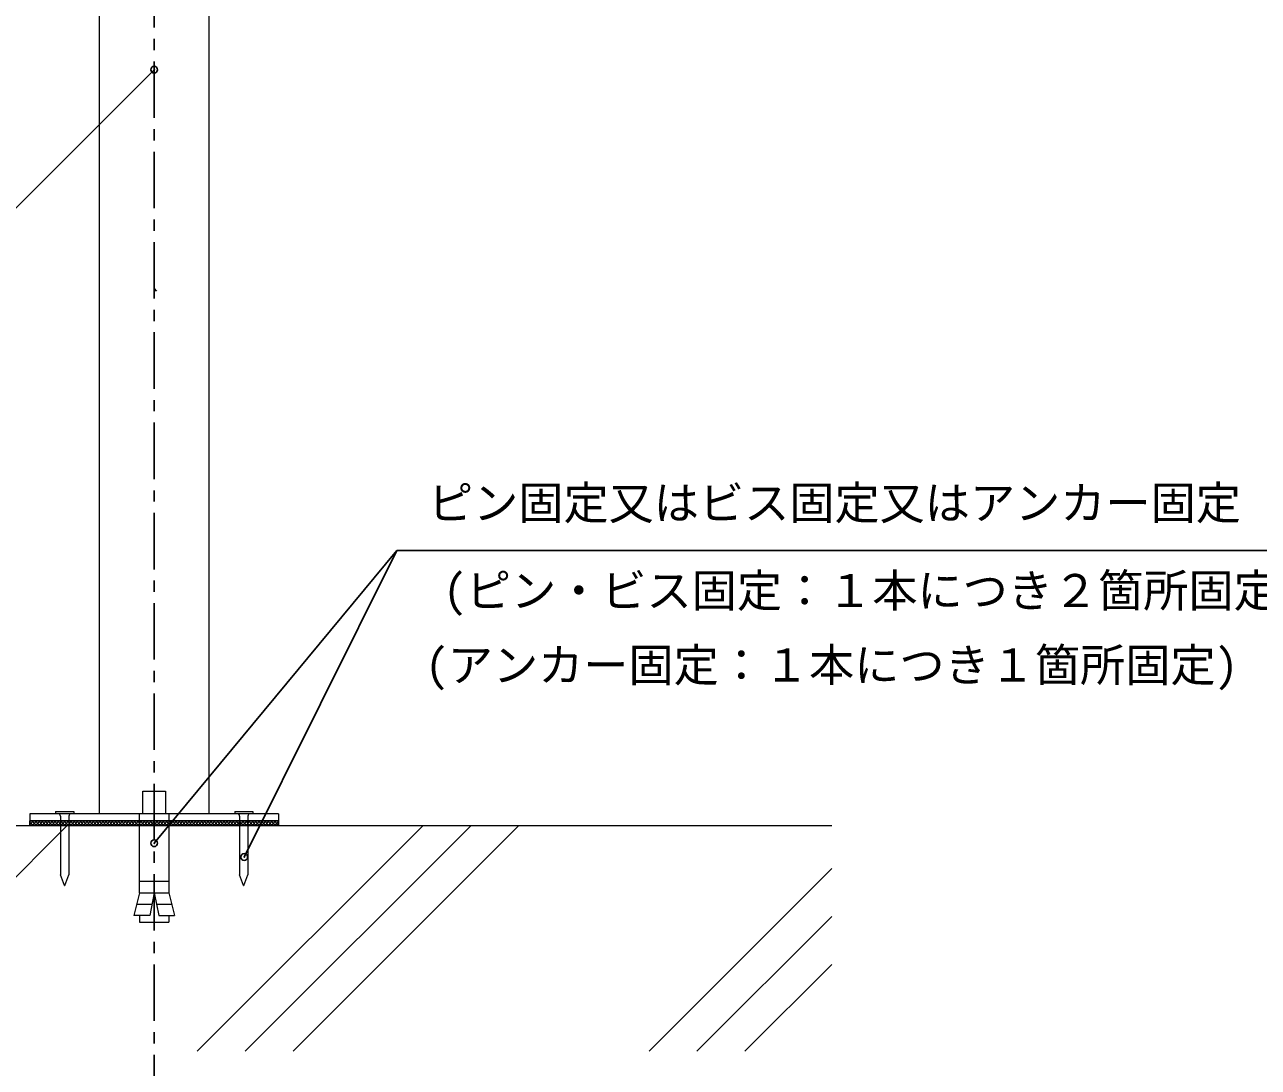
# Model space of a CAD drawing. Units: millimetres, scale not verified. Extents: x -1033 to 1029, y -737 to 700.
# Drawn here: x -437 to 109, y -474 to -13 of the extents above; entities that cross this region are included whole.
import ezdxf
from ezdxf.enums import TextEntityAlignment as Align

# ---------------------------------------------------------------- set-up
doc = ezdxf.new("R2010")
doc.units = ezdxf.units.MM
doc.header["$LTSCALE"] = 5
doc.header["$PDMODE"] = 32
doc.header["$PDSIZE"] = 3
doc.linetypes.add('CHAIN1', pattern=[8, 5, -1, 1, -1])
for name, color, linetype in [('0-0_中心線', 4, 'CHAIN1'), ('0-2_太線１', 3, 'Continuous'), ('0-6_文字', 7, 'Continuous')]:
    doc.layers.add(name, color=color, linetype=linetype)
doc.layers.add('0-1_中線', color=7, linetype='Continuous', lineweight=18)
doc.styles.add('ＭＳ ゴシック', font='')
doc.styles.get('ＭＳ ゴシック').set_extended_font_data('MS Gothic')

msp = doc.modelspace()

# ---------------------------------------------------------------- linework, layer by layer
at = {"layer": '0-0_中心線'}
msp.add_line((-380.012, 491.212), (-380.012, -522.879), dxfattribs=at)
at = {"layer": '0-1_中線'}
for p, q in [((-404.312, 84.747), (-404.312, -362.053)), ((-355.712, -362.053), (-355.712, 84.747)), ((-375.012, -352.053), (-375.012, -362.053)), ((-435.012, -362.053), (-435.012, -365.254)), ((-325.012, -362.053), (-435.012, -362.053)), ((-423.662, -361.053), (-423.662, -362.053)), ((-421.512, -363.053), (-421.512, -389.053)), ((-417.812, -363.053), (-417.812, -389.053)), ((-386.512, -397.053), (-386.512, -362.053)), ((-373.512, -362.053), (-373.512, -397.053)), ((-344.362, -361.053), (-344.362, -362.053)), ((-342.212, -363.053), (-342.212, -389.053)), ((-338.512, -363.053), (-338.512, -389.053)), ((-325.012, -362.053), (-325.012, -365.254)), ((-680.012, -367.253), (-80.012, -367.253)), ((-418.498, -367.253), (-518.498, -467.253)), ((-260.925, -367.253), (-360.925, -467.253)), ((-239.712, -367.253), (-339.712, -467.253)), ((-218.498, -367.253), (-318.498, -467.253)), ((-80.012, -386.341), (-160.925, -467.253)), ((-419.756, -393.8), (-421.512, -389.053)), ((-419.569, -393.8), (-417.812, -389.053)), ((-373.512, -392.053), (-386.512, -392.053)), ((-340.456, -393.8), (-342.212, -389.053)), ((-340.269, -393.8), (-338.512, -389.053)), ((-386.512, -397.053), (-389.012, -407.053)), ((-380.012, -397.053), (-382.012, -407.053)), ((-387.762, -402.053), (-381.012, -402.053)), ((-379.012, -402.053), (-372.262, -402.053)), ((-382.012, -407.053), (-389.012, -407.053)), ((-386.512, -407.053), (-386.512, -410.053)), ((-373.512, -407.053), (-373.512, -410.053)), ((-80.012, -407.554), (-139.712, -467.253)), ((-386.512, -410.053), (-373.512, -410.053)), ((-80.012, -428.767), (-118.498, -467.253))]:
    msp.add_line(p, q, dxfattribs=at)
for points in [[(-385.012, -362.053), (-385.012, -352.053), (-375.012, -352.053)], [(-423.662, -361.053), (-415.662, -361.053), (-415.662, -362.053), (-419.662, -362.053), (-423.662, -362.053)], [(-344.362, -361.053), (-336.362, -361.053), (-336.362, -362.053), (-340.362, -362.053), (-344.362, -362.053)], [(-386.512, -397.053), (-373.512, -397.053), (-371.012, -407.053)], [(-380.012, -397.053), (-378.012, -407.053), (-371.012, -407.053)]]:
    msp.add_lwpolyline(points, dxfattribs=at)
for centre, radius, start, end in [((-422.512, -363.053), 1, 0, 90), ((-416.812, -363.053), 1, 90, 180), ((-343.212, -363.053), 1, 0, 90), ((-337.512, -363.053), 1, 90, 180), ((-419.662, -393.765), 0.1, 200.30446, 339.69553), ((-340.362, -393.765), 0.1, 200.30446, 339.69553)]:
    msp.add_arc(centre, radius, start, end, dxfattribs=at)
at = {"layer": '0-2_太線１'}
for p, q in [((-435.013, -365.473), (-434.793, -365.254)), ((-325.012, -365.254), (-435.012, -365.254)), ((-435.012, -365.254), (-435.012, -367.253)), ((-435.012, -366.883), (-433.383, -365.254)), ((-433.536, -367.253), (-435.012, -365.776)), ((-432.126, -367.253), (-434.125, -365.254)), ((-433.973, -367.253), (-431.973, -365.254)), ((-430.715, -367.253), (-432.715, -365.254)), ((-432.563, -367.253), (-430.563, -365.254)), ((-429.305, -367.253), (-431.305, -365.254)), ((-431.152, -367.253), (-429.153, -365.254)), ((-427.895, -367.253), (-429.895, -365.254)), ((-429.742, -367.253), (-427.743, -365.254)), ((-426.485, -367.253), (-428.485, -365.254)), ((-428.333, -367.253), (-426.333, -365.254)), ((-425.075, -367.253), (-427.075, -365.254)), ((-426.923, -367.253), (-424.923, -365.254)), ((-423.665, -367.253), (-425.665, -365.254)), ((-425.513, -367.253), (-423.513, -365.254)), ((-422.255, -367.253), (-424.256, -365.254)), ((-424.103, -367.253), (-422.103, -365.254)), ((-420.846, -367.253), (-422.845, -365.254)), ((-422.693, -367.253), (-420.693, -365.254)), ((-419.436, -367.253), (-421.435, -365.254)), ((-421.283, -367.253), (-419.283, -365.254)), ((-418.026, -367.253), (-420.025, -365.254)), ((-419.873, -367.253), (-417.873, -365.254)), ((-416.615, -367.253), (-418.615, -365.254)), ((-418.463, -367.253), (-416.463, -365.254)), ((-415.205, -367.253), (-417.205, -365.254)), ((-417.053, -367.253), (-415.053, -365.254)), ((-413.795, -367.253), (-415.795, -365.254)), ((-415.643, -367.253), (-413.643, -365.254)), ((-412.385, -367.253), (-414.385, -365.254)), ((-414.233, -367.253), (-412.233, -365.254)), ((-410.975, -367.253), (-412.975, -365.254)), ((-412.823, -367.253), (-410.823, -365.254)), ((-409.565, -367.253), (-411.566, -365.254)), ((-411.413, -367.253), (-409.413, -365.254)), ((-408.155, -367.253), (-410.156, -365.254)), ((-410.003, -367.253), (-408.003, -365.254)), ((-406.746, -367.253), (-408.745, -365.254)), ((-408.593, -367.253), (-406.593, -365.254)), ((-405.336, -367.253), (-407.335, -365.254)), ((-407.183, -367.253), (-405.183, -365.254)), ((-403.925, -367.253), (-405.925, -365.254)), ((-405.773, -367.253), (-403.773, -365.254)), ((-402.515, -367.253), (-404.515, -365.254)), ((-404.362, -367.253), (-402.363, -365.254)), ((-401.105, -367.253), (-403.105, -365.254)), ((-402.953, -367.253), (-400.953, -365.254)), ((-399.695, -367.253), (-401.695, -365.254)), ((-401.543, -367.253), (-399.543, -365.254)), ((-398.286, -367.253), (-400.285, -365.254)), ((-400.133, -367.253), (-398.133, -365.254)), ((-396.875, -367.253), (-398.875, -365.254)), ((-398.723, -367.253), (-396.723, -365.254)), ((-395.465, -367.253), (-397.466, -365.254)), ((-397.313, -367.253), (-395.313, -365.254)), ((-394.055, -367.253), (-396.055, -365.254)), ((-395.903, -367.253), (-393.903, -365.254)), ((-392.646, -367.253), (-394.645, -365.254)), ((-394.493, -367.253), (-392.493, -365.254)), ((-391.236, -367.253), (-393.235, -365.254)), ((-393.083, -367.253), (-391.083, -365.254)), ((-389.825, -367.253), (-391.825, -365.254)), ((-391.673, -367.253), (-389.673, -365.254)), ((-388.415, -367.253), (-390.415, -365.254)), ((-390.262, -367.253), (-388.263, -365.254)), ((-387.005, -367.253), (-389.005, -365.254)), ((-388.853, -367.253), (-386.853, -365.254)), ((-385.595, -367.253), (-387.595, -365.254)), ((-387.443, -367.253), (-385.443, -365.254)), ((-384.186, -367.253), (-386.185, -365.254)), ((-386.033, -367.253), (-384.033, -365.254)), ((-382.775, -367.253), (-384.776, -365.254)), ((-384.623, -367.253), (-382.623, -365.254)), ((-381.366, -367.253), (-383.366, -365.254)), ((-383.213, -367.253), (-381.213, -365.254)), ((-379.956, -367.253), (-381.955, -365.254)), ((-381.803, -367.253), (-379.803, -365.254)), ((-378.546, -367.253), (-380.545, -365.254)), ((-380.393, -367.253), (-378.393, -365.254)), ((-377.135, -367.253), (-379.135, -365.254)), ((-378.983, -367.253), (-376.983, -365.254)), ((-375.725, -367.253), (-377.725, -365.254)), ((-377.572, -367.253), (-375.573, -365.254)), ((-374.315, -367.253), (-376.315, -365.254)), ((-376.162, -367.253), (-374.163, -365.254)), ((-372.905, -367.253), (-374.905, -365.254)), ((-374.753, -367.253), (-372.753, -365.254)), ((-371.495, -367.253), (-373.495, -365.254)), ((-373.343, -367.253), (-371.343, -365.254)), ((-370.085, -367.253), (-372.085, -365.254)), ((-371.933, -367.253), (-369.933, -365.254)), ((-368.675, -367.253), (-370.676, -365.254)), ((-370.523, -367.253), (-368.523, -365.254)), ((-367.266, -367.253), (-369.265, -365.254)), ((-369.113, -367.253), (-367.113, -365.254)), ((-365.856, -367.253), (-367.855, -365.254)), ((-367.703, -367.253), (-365.703, -365.254)), ((-364.446, -367.253), (-366.445, -365.254)), ((-366.293, -367.253), (-364.293, -365.254)), ((-363.035, -367.253), (-365.035, -365.254)), ((-364.883, -367.253), (-362.883, -365.254)), ((-361.625, -367.253), (-363.625, -365.254)), ((-363.473, -367.253), (-361.473, -365.254)), ((-360.215, -367.253), (-362.215, -365.254)), ((-362.063, -367.253), (-360.063, -365.254)), ((-358.805, -367.253), (-360.805, -365.254)), ((-360.653, -367.253), (-358.653, -365.254)), ((-357.395, -367.253), (-359.395, -365.254)), ((-359.243, -367.253), (-357.243, -365.254)), ((-355.985, -367.253), (-357.986, -365.254)), ((-357.833, -367.253), (-355.833, -365.254)), ((-354.575, -367.253), (-356.576, -365.254)), ((-356.423, -367.253), (-354.423, -365.254)), ((-353.166, -367.253), (-355.165, -365.254)), ((-355.013, -367.253), (-353.013, -365.254)), ((-351.756, -367.253), (-353.755, -365.254)), ((-353.603, -367.253), (-351.603, -365.254)), ((-350.345, -367.253), (-352.345, -365.254)), ((-352.193, -367.253), (-350.193, -365.254)), ((-348.935, -367.253), (-350.935, -365.254)), ((-350.782, -367.253), (-348.783, -365.254)), ((-347.525, -367.253), (-349.525, -365.254)), ((-349.373, -367.253), (-347.373, -365.254)), ((-346.115, -367.253), (-348.115, -365.254)), ((-347.963, -367.253), (-345.963, -365.254)), ((-344.706, -367.253), (-346.705, -365.254)), ((-346.553, -367.253), (-344.553, -365.254)), ((-343.295, -367.253), (-345.295, -365.254)), ((-345.143, -367.253), (-343.143, -365.254)), ((-341.885, -367.253), (-343.886, -365.254)), ((-343.733, -367.253), (-341.733, -365.254)), ((-340.476, -367.253), (-342.475, -365.254)), ((-342.323, -367.253), (-340.323, -365.254)), ((-339.066, -367.253), (-341.065, -365.254)), ((-340.913, -367.253), (-338.913, -365.254)), ((-337.656, -367.253), (-339.655, -365.254)), ((-339.503, -367.253), (-337.503, -365.254)), ((-336.245, -367.253), (-338.245, -365.254)), ((-338.093, -367.253), (-336.093, -365.254)), ((-334.835, -367.253), (-336.835, -365.254)), ((-336.682, -367.253), (-334.683, -365.254)), ((-333.425, -367.253), (-335.425, -365.254)), ((-335.273, -367.253), (-333.273, -365.254)), ((-332.015, -367.253), (-334.015, -365.254)), ((-333.863, -367.253), (-331.863, -365.254)), ((-330.606, -367.253), (-332.605, -365.254)), ((-332.449, -367.253), (-330.449, -365.254)), ((-329.191, -367.253), (-331.191, -365.254)), ((-331.035, -367.253), (-329.034, -365.254)), ((-327.777, -367.253), (-329.777, -365.254)), ((-329.62, -367.253), (-327.62, -365.254)), ((-326.363, -367.253), (-328.363, -365.254)), ((-328.206, -367.253), (-326.206, -365.254)), ((-325.012, -367.19), (-326.948, -365.254)), ((-326.792, -367.253), (-325.012, -365.474)), ((-325.012, -365.775), (-325.534, -365.254)), ((-325.012, -365.254), (-325.012, -367.253)), ((-435.012, -367.253), (-325.012, -367.253)), ((-325.378, -367.253), (-325.012, -366.888))]:
    msp.add_line(p, q, dxfattribs=at)
at = {"layer": '0-6_文字'}
for p, q in [((-380.012, -32.452), (-450.268, -102.708)), ((-379.042, -130.557), (-380.012, -129.351)), ((-380.012, -375.103), (-272.552, -245.458)), ((-340.155, -381.226), (-272.552, -245.458)), ((-272.552, -245.458), (158.985, -245.458))]:
    msp.add_line(p, q, dxfattribs=at)
for p in [(-380.012, -32.452), (-380.012, -375.103), (-340.155, -381.226)]:
    msp.add_point(p, dxfattribs=at)

# ---------------------------------------------------------------- texts
at = {"layer": '0-6_文字', "style": 'ＭＳ ゴシック'}
for s, p in [('ピン固定又はビス固定又はアンカー固定', (-258.77, -236.068)), ('(ピン・ビス固定：１本につき２箇所固定)', (-251.978, -274.912)), ('(アンカー固定：１本につき１箇所固定)', (-259.978, -307.882))]:
    msp.add_text(s, height=14.66, dxfattribs=at).set_placement(p, align=Align.BOTTOM_LEFT)

doc.saveas('drawing.dxf')
